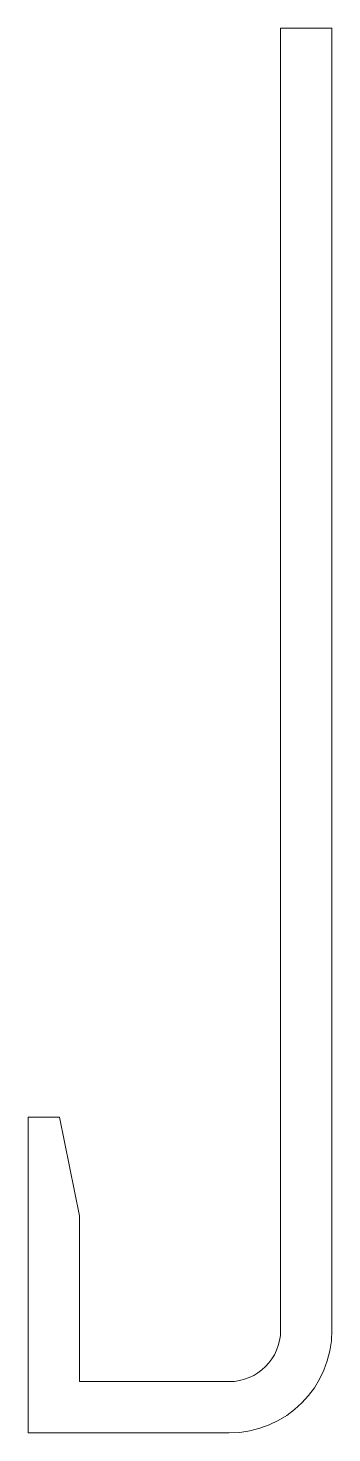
# Model space of a CAD drawing. Extents: x -7.7 to 0, y 0 to 35.6.
import ezdxf

# ---------------------------------------------------------------- set-up
doc = ezdxf.new("R2010")
doc.units = 0
doc.layers.add('s005-#def-solid-edge', color=7, linetype='CONTINUOUS')

msp = doc.modelspace()

# ---------------------------------------------------------------- linework, layer by layer
at = {"layer": 's005-#def-solid-edge', "color": 7, "linetype": 'CONTINUOUS', "lineweight": 0, "true_color": 0x000000}
for points in [[(0, 2.6), (0, 35.6), (-1.3, 35.6), (-1.3, 2.6)], [(-2.6, 1.3), (-6.4, 1.3), (-6.4, 5.5), (-6.9, 8), (-7.7, 8), (-7.7, 0), (-2.6, 0)]]:
    msp.add_lwpolyline(points, dxfattribs=at)
for radius, start in [(1.3, -90), (2.6, -89.9987)]:
    msp.add_arc((-2.6, 2.6), radius, start, 0, dxfattribs=at)

doc.saveas('drawing.dxf')
